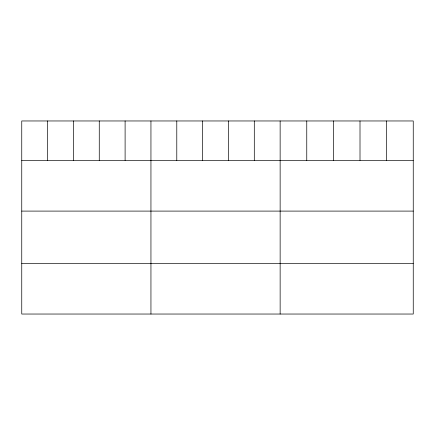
<?xml version="1.0" encoding="UTF-8"?>
<svg xmlns="http://www.w3.org/2000/svg" width="435" height="435" viewBox="0 0 435 435"><rect width="100%" height="100%" fill="white"/><g stroke="black" fill="none" stroke-linecap="round" stroke-linejoin="round"><path stroke-width="0.65" d="M413.25 160.39L413.25 314.037L21.75 314.037L21.75 120.963L413.25 120.963L413.25 160.39L21.75 160.39M21.75 211.095L413.25 211.095M21.75 263.333L413.25 263.333M386.628 120.963L386.628 160.39M360.006 120.963L360.006 160.39M333.384 120.963L333.384 160.39M306.762 120.963L306.762 160.39M280.14 120.963L280.14 314.037M254.301 120.963L254.301 160.39M228.462 120.963L228.462 160.39M202.623 120.963L202.623 160.39M176.784 120.963L176.784 160.39M150.945 120.963L150.945 314.037M125.106 120.963L125.106 160.39M99.267 120.963L99.267 160.39M73.428 120.963L73.428 160.39M47.589 120.963L47.589 160.39"/></g></svg>
